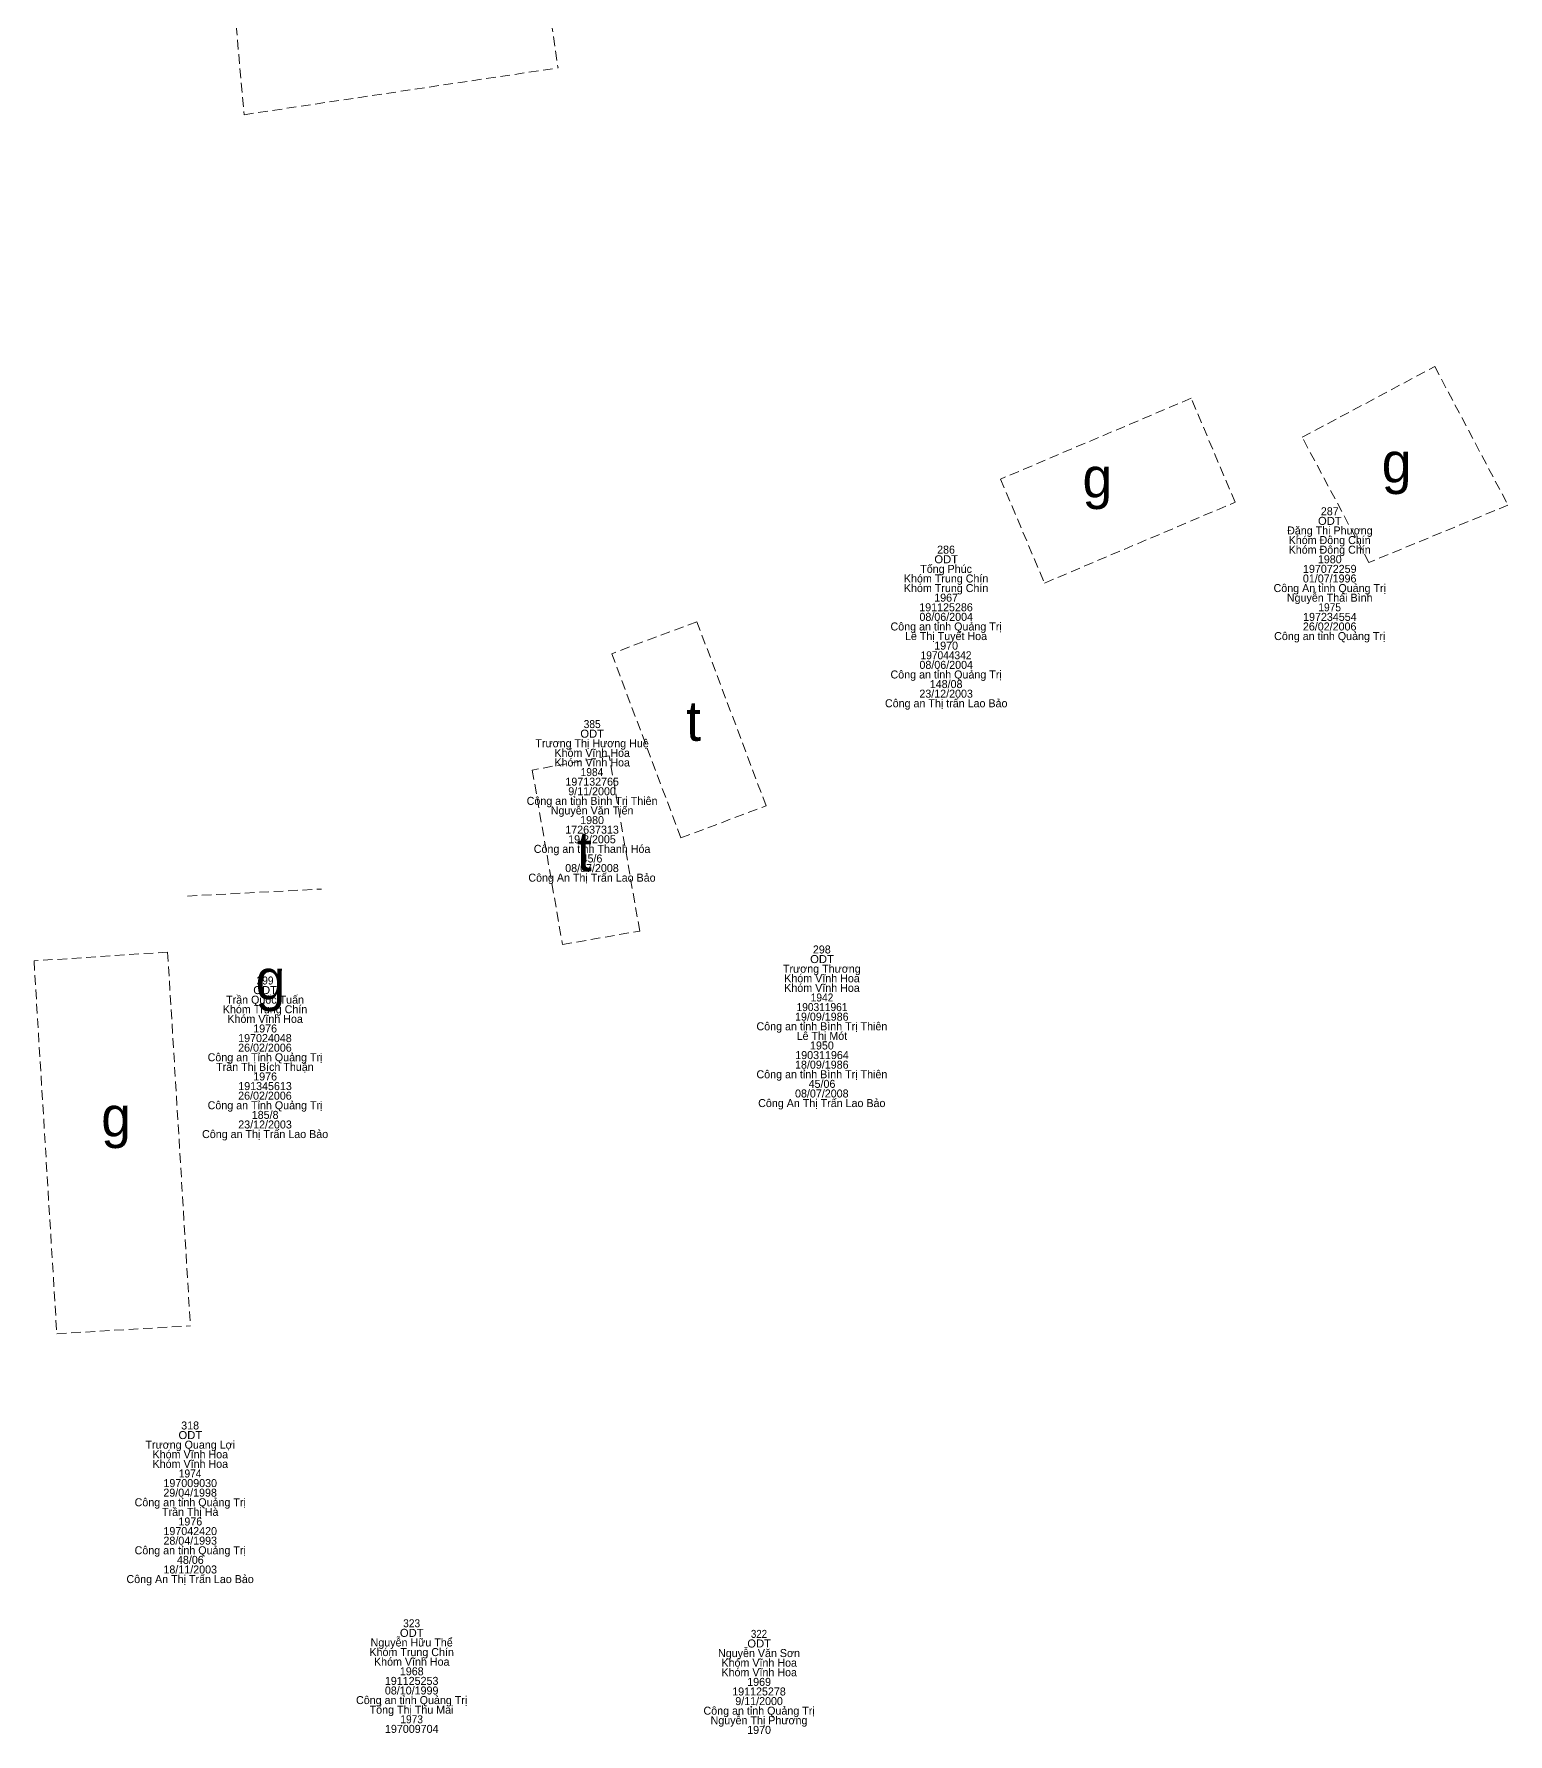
# Model space of a CAD drawing. Header units: metres. Extents: x 537497 to 538033, y 1836993 to 1837512.
# Drawn here: x 537834 to 537907.7, y 1837113.6 to 1837198.6 of the extents above; entities that cross this region are included whole.
import ezdxf
from ezdxf.enums import TextEntityAlignment as Align

# ---------------------------------------------------------------- set-up
doc = ezdxf.new("R2010")
doc.units = ezdxf.units.M
doc.header["$LTSCALE"] = 0.16
doc.linetypes.add('MEDIUM_DASHED', pattern=[4.5, 3, -1.5])
doc.layers.add('14', color=7, linetype='MEDIUM_DASHED', lineweight=13)
doc.layers.add('16', color=7, linetype='Continuous', lineweight=13)
doc.layers.add('15', color=7, linetype='Continuous')

msp = doc.modelspace()

# ---------------------------------------------------------------- linework, layer by layer
at = {"layer": '14'}
for p, q in [((537862.75, 1837162.46), (537858.9, 1837161.75)), ((537858.9, 1837161.75), (537860.41, 1837153.03)), ((537864.27, 1837153.7), (537862.75, 1837162.46)), ((537841.66, 1837155.45), (537848.36, 1837155.8)), ((537860.41, 1837153.03), (537864.27, 1837153.7)), ((537840.67, 1837152.65), (537841.81, 1837133.96))]:
    msp.add_line(p, q, dxfattribs=at)
for points in [[(537843.85, 1837201.85), (537859.11, 1837204.12), (537860.19, 1837196.86)], [(537843.85, 1837201.85), (537844.49, 1837194.52), (537860.19, 1837196.86)], [(537840.67, 1837152.65), (537833.99, 1837152.21), (537835.13, 1837133.57), (537841.81, 1837133.96)]]:
    msp.add_lwpolyline(points, dxfattribs=at)
for points in [[(537904.02, 1837181.93), (537907.68, 1837175), (537900.73, 1837172.13), (537897.39, 1837178.39)], [(537882.31, 1837176.3), (537884.51, 1837171.1), (537894.04, 1837175.14), (537891.84, 1837180.34)], [(537867.13, 1837169.17), (537862.87, 1837167.57), (537866.33, 1837158.36), (537870.59, 1837159.96)]]:
    msp.add_lwpolyline(points, close=True, dxfattribs=at)

# ---------------------------------------------------------------- texts
at = {"layer": '15'}
for s, p in [('287', (537898.77, 1837174.49)), ('Đặng Thị Phượng', (537898.775, 1837173.53)), ('286', (537879.585, 1837172.57)), ('Khóm Đông Chín', (537898.765, 1837173.05)), ('Khóm Đông Chín', (537898.765, 1837172.57)), ('Tống Phúc', (537879.59, 1837171.61)), ('197072259', (537898.77, 1837171.61)), ('1980', (537898.77, 1837172.09)), ('Khóm Trung Chín', (537879.59, 1837171.13)), ('Khóm Trung Chín', (537879.59, 1837170.65)), ('Công An tỉnh Quảng Trị', (537898.77, 1837170.65)), ('01/07/1996', (537898.765, 1837171.13)), ('1967', (537879.59, 1837170.17)), ('Nguyễn Thái Bình', (537898.765, 1837170.17)), ('08/06/2004', (537879.595, 1837169.21)), ('191125286', (537879.585, 1837169.69)), ('197234554', (537898.775, 1837169.21)), ('Công an tỉnh Quảng Trị', (537879.59, 1837168.73)), ('Lê Thị Tuyết Hoa', (537879.585, 1837168.25)), ('Công an tỉnh Quảng Trị', (537898.77, 1837168.25)), ('26/02/2006', (537898.765, 1837168.73)), ('1970', (537879.59, 1837167.77)), ('08/06/2004', (537879.595, 1837166.81)), ('Công an tỉnh Quảng Trị', (537879.59, 1837166.33)), ('148/08', (537879.59, 1837165.85)), ('Công an Thị trấn Lao Bảo', (537879.595, 1837164.89)), ('23/12/2003', (537879.59, 1837165.37)), ('Trương Thị Hương Huệ', (537861.89, 1837162.89)), ('Khóm Vĩnh Hoa', (537861.895, 1837162.41)), ('Khóm Vĩnh Hoa', (537861.895, 1837161.93)), ('197132765', (537861.895, 1837160.97)), ('9/11/2000', (537861.89, 1837160.49)), ('Công an tỉnh Bình Trị Thiên', (537861.89, 1837160.01)), ('Nguyễn Văn Tiến', (537861.89, 1837159.53)), ('1980', (537861.89, 1837159.05)), ('172637313', (537861.89, 1837158.57)), ('19/2/2005', (537861.885, 1837158.09)), ('Công an tỉnh Thanh Hóa', (537861.89, 1837157.61)), ('45/6', (537861.885, 1837157.13)), ('08/07/2008', (537861.885, 1837156.65)), ('Công An Thị Trấn Lao Bảo', (537861.885, 1837156.17)), ('298', (537873.375, 1837152.58)), ('Trương Thương', (537873.375, 1837151.62)), ('Khóm Vĩnh Hoa', (537873.385, 1837151.14)), ('Khóm Vĩnh Hoa', (537873.385, 1837150.66)), ('Khóm Trung Chín', (537845.54, 1837149.59)), ('Trần Quốc Tuấn', (537845.54, 1837150.07)), ('Khóm Vĩnh Hoa', (537845.545, 1837149.11)), ('1976', (537845.545, 1837148.63)), ('Công an tỉnh Bình Trị Thiên', (537873.38, 1837148.74)), ('19/09/1986', (537873.375, 1837149.22)), ('197024048', (537845.535, 1837148.15)), ('Lê Thị Mót', (537873.38, 1837148.26)), ('1950', (537873.38, 1837147.78)), ('Công an Tỉnh Quảng Trị', (537845.54, 1837147.19)), ('26/02/2006', (537845.535, 1837147.67)), ('190311964', (537873.385, 1837147.3)), ('Trần Thị Bích Thuận', (537845.535, 1837146.71)), ('1976', (537845.545, 1837146.23)), ('Công an tỉnh Bình Trị Thiên', (537873.38, 1837146.34)), ('18/09/1986', (537873.375, 1837146.82)), ('26/02/2006', (537845.535, 1837145.27)), ('191345613', (537845.54, 1837145.75)), ('08/07/2008', (537873.375, 1837145.38)), ('45/06', (537873.385, 1837145.86)), ('Công an Tỉnh Quảng Trị', (537845.54, 1837144.79)), ('185/8', (537845.545, 1837144.31)), ('Công An Thị Trấn Lao Bảo', (537873.375, 1837144.9)), ('23/12/2003', (537845.54, 1837143.83)), ('Công an Thị Trấn Lao Bảo', (537845.545, 1837143.35)), ('318', (537841.795, 1837128.78)), ('Trương Quang Lợi', (537841.8, 1837127.82)), ('Khóm Vĩnh Hoa', (537841.805, 1837127.34)), ('Khóm Vĩnh Hoa', (537841.805, 1837126.86)), ('197009030', (537841.8, 1837125.9)), ('Công an tỉnh Quảng Trị', (537841.8, 1837124.94)), ('29/04/1998', (537841.795, 1837125.42)), ('Trần Thị Hà', (537841.8, 1837124.46)), ('1976', (537841.805, 1837123.98)), ('197042420', (537841.8, 1837123.5)), ('Công an tỉnh Quảng Trị', (537841.8, 1837122.54)), ('28/04/1993', (537841.8, 1837123.02)), ('18/11/2003', (537841.8, 1837121.58)), ('48/06', (537841.805, 1837122.06)), ('Công An Thị Trấn Lao Bảo', (537841.795, 1837121.1)), ('Nguyễn Hữu Thể', (537852.87, 1837117.93)), ('Khóm Trung Chín', (537852.87, 1837117.45)), ('Nguyễn Văn Sơn', (537870.235, 1837117.4)), ('Khóm Vĩnh Hoa', (537852.875, 1837116.97)), ('1968', (537852.875, 1837116.49)), ('Khóm Vĩnh Hoa', (537870.245, 1837116.92)), ('Khóm Vĩnh Hoa', (537870.245, 1837116.44)), ('08/10/1999', (537852.87, 1837115.53)), ('191125253', (537852.87, 1837116.01)), ('191125278', (537870.235, 1837115.48)), ('1969', (537870.24, 1837115.96)), ('Công an tỉnh Quảng Trị', (537852.87, 1837115.05)), ('Tống Thị Thu Mai', (537852.865, 1837114.57)), ('9/11/2000', (537870.24, 1837115)), ('Công an tỉnh Quảng Trị', (537870.24, 1837114.52)), ('Nguyễn Thị Phương', (537870.235, 1837114.04)), ('197009704', (537852.875, 1837113.61)), ('1970', (537870.24, 1837113.56))]:
    msp.add_text(s, height=0.4, dxfattribs=at).set_placement(p, align=Align.CENTER)
for s, width, p in [('ODT', 1.05, (537898.775, 1837174.01)), ('ODT', 1.05, (537879.595, 1837172.09)), ('1975', 0.95, (537898.765, 1837169.69)), ('197044342', 0.95, (537879.585, 1837167.29)), ('ODT', 1.05, (537861.895, 1837163.37)), ('385', 0.95, (537861.895, 1837163.85)), ('1984', 0.95, (537861.885, 1837161.45)), ('ODT', 1.05, (537873.385, 1837152.1)), ('ODT', 1.05, (537845.545, 1837150.55)), ('299', 0.95, (537845.54, 1837151.03)), ('190311961', 0.95, (537873.385, 1837149.7)), ('1942', 0.95, (537873.385, 1837150.18)), ('ODT', 1.05, (537841.805, 1837128.3)), ('1974', 0.95, (537841.795, 1837126.38)), ('323', 0.95, (537852.87, 1837118.89)), ('ODT', 1.05, (537852.875, 1837118.41)), ('322', 0.9, (537870.235, 1837118.36)), ('ODT', 1.05, (537870.245, 1837117.88)), ('1973', 0.95, (537852.87, 1837114.09))]:
    msp.add_text(s, height=0.4, dxfattribs=dict(at, width=width)).set_placement(p, align=Align.CENTER)
at = {"layer": '16'}
for p in [(537902.11, 1837176.13), (537887.15, 1837175.38)]:
    msp.add_text('g', height=2, dxfattribs=at).set_placement(p, align=Align.CENTER)
for s, p in [('t', (537866.59, 1837163.21)), ('t', (537861.13, 1837156.69)), ('g', (537845.07, 1837150.28)), ('g', (537837.35, 1837143.43))]:
    msp.add_text(s, height=2, dxfattribs=at).set_placement(p)

doc.saveas('drawing.dxf')
